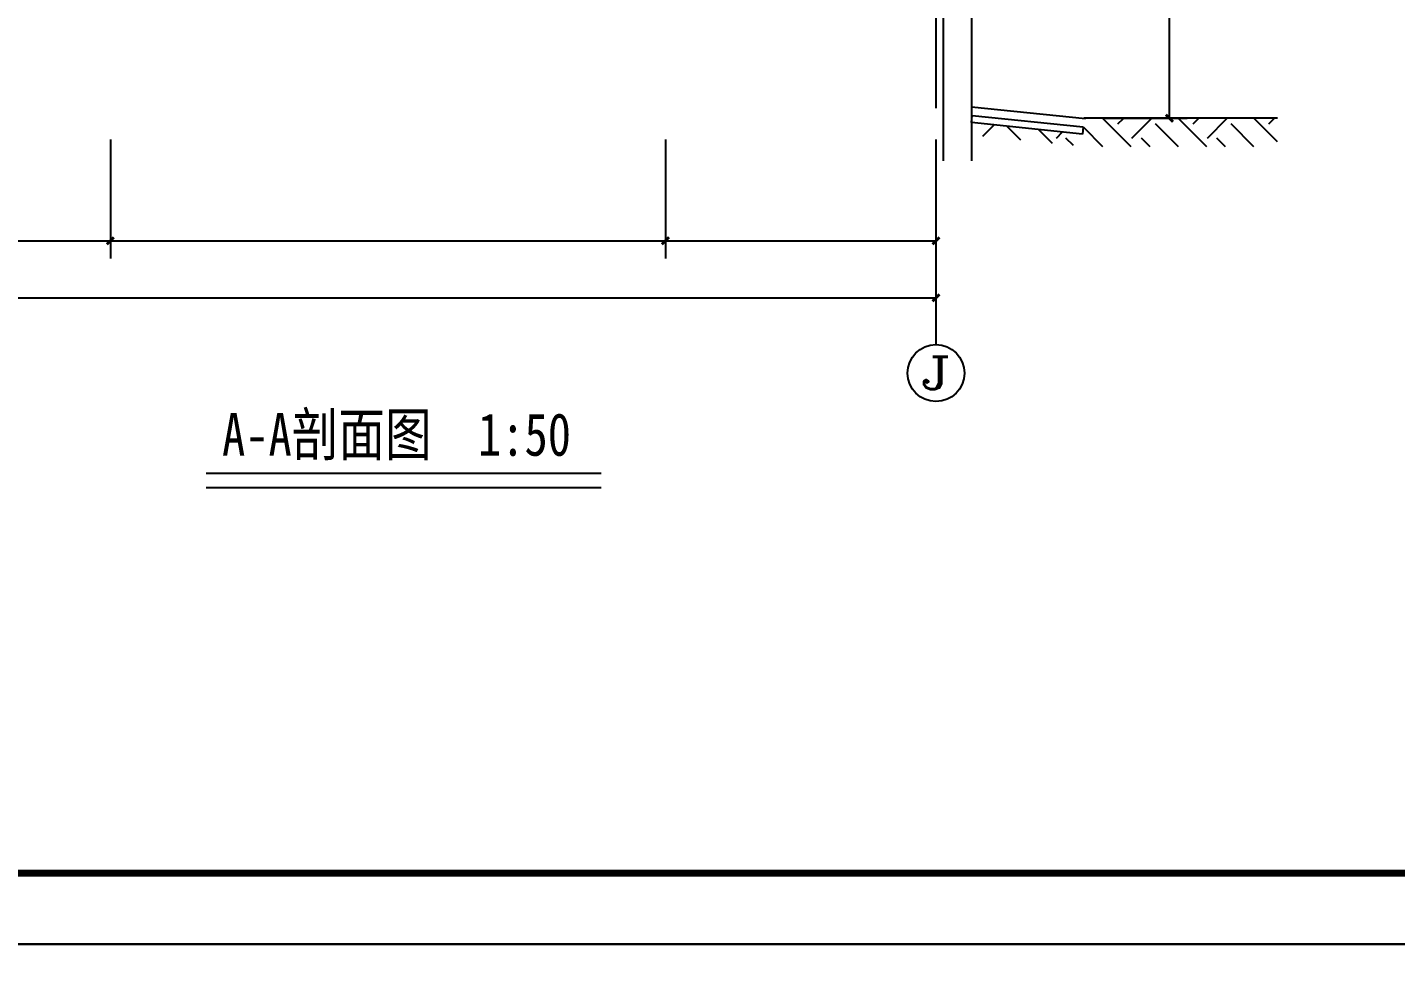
# Model space of a CAD drawing. Extents: x -4968480 to 5598971, y -5343220 to -29066.
# Drawn here: x 277613 to 287225, y -59008 to -52322 of the extents above; entities that cross this region are included whole.
import ezdxf
from ezdxf.enums import TextEntityAlignment as Align

# ---------------------------------------------------------------- set-up
doc = ezdxf.new("R2010")
doc.units = 0
doc.header["$LTSCALE"] = 1000
doc.header["$MEASUREMENT"] = 0
doc.linetypes.add('CENTER', pattern=[2, 1.25, -0.25, 0.25, -0.25])
doc.layers.get('0').update_dxf_attribs({"linetype": 'CONTINUOUS'})
for name, color, linetype in [('AXIS', 3, 'CONTINUOUS'), ('AXIS_TEXT', 7, 'CONTINUOUS'), ('DOTE', 1, 'CENTER'), ('PUB_DIM', 3, 'CONTINUOUS'), ('WALL', 2, 'CONTINUOUS')]:
    doc.layers.add(name, color=color, linetype=linetype)
doc.styles.add('-宋体', font='', dxfattribs={"width": 0.8})
doc.styles.add('_TCH_AXIS', font='COMPLEX', dxfattribs={"bigfont": 'GBCBIG'})
doc.styles.get('-宋体').set_extended_font_data('SimSun')

# ---------------------------------------------------------------- blocks, each defined once
blk = doc.blocks.new('_ArchTick')
at = {"color": 0, "linetype": 'ByBlock', "const_width": 0.4}
blk.add_lwpolyline([(-0.5, -0.5), (0.5, 0.5)], dxfattribs=at)

msp = doc.modelspace()

# ---------------------------------------------------------------- linework, layer by layer
at = {"extrusion": (-0.19939, 0.010161, 0.979867)}
for p, q in [((284246.3, -52991, -24317.3), (284251.3, -52940.8, -24316.8)), ((284251.3, -52940.8, -24316.8), (285031.1, -53021.4, -24157.3)), ((285026.1, -53071.6, -24157.8), (284246.3, -52991, -24317.3)), ((285031.1, -53021.4, -24157.3), (285026.1, -53071.6, -24157.8))]:
    msp.add_line(p, q, dxfattribs=at)
at = {"color": 8}
for p, q in [((285368, -53160.4), (285168.9, -52961.4)), ((285273.9, -53000), (285312.6, -52961.3)), ((285373.3, -53099.5), (285511.6, -52961.1)), ((285898.3, -53160.4), (285698.8, -52961)), ((285804.2, -53000), (285843.4, -52960.9)), ((285903.6, -53099.5), (286042.4, -52960.7)), ((286395.4, -53127.2), (286228.8, -52960.5)), ((286334.5, -53000), (286374.1, -52960.4)), ((284325, -53087.1), (284404.7, -53007.4)), ((284593.1, -53114.8), (284495.1, -53016.7)), ((284814.9, -53137.7), (284716.8, -53039.6)), ((284843, -53099.5), (284885.4, -53057)), ((285169.1, -53160.4), (285034.5, -53025.8)), ((285699.4, -53160.4), (285539, -53000)), ((286229.7, -53160.4), (286069.4, -53000)), ((284962.7, -53152.9), (284909.3, -53099.5)), ((285500.5, -53160.4), (285439.6, -53099.5)), ((286030.9, -53160.4), (285969.9, -53099.5))]:
    msp.add_line(p, q, dxfattribs=at)
for p, q in [((278868.4, -55456.1), (281645.4, -55456.1)), ((278868.4, -55556.1), (281645.4, -55556.1))]:
    msp.add_line(p, q)
at = {"elevation": -24317.3}
for points in [[(269611.7, -58766.1), (269611.7, -29066.1), (311661.7, -29066.1), (311661.7, -58766.1)], [(269611.7, -88466.1), (269611.7, -58766.1), (311661.7, -58766.1), (311661.7, -88466.1)]]:
    msp.add_lwpolyline(points, close=True, dxfattribs=at)
at = {"const_width": 50, "elevation": -24317.3}
msp.add_lwpolyline([(270861.7, -58266.1), (311161.7, -58266.1), (311161.7, -29566.1), (270861.7, -29566.1)], close=True, dxfattribs=at)
at = {"layer": 'AXIS'}
msp.add_line((283996.3, -54019.6, -24317.3), (283996.3, -54551.9, -24317.3), dxfattribs=at)
msp.add_circle((283996.3, -54751.9, -24317.3), 200, dxfattribs=at)
at = {"layer": 'DOTE'}
msp.add_line((283996.3, -33639.2, -24317.3), (283996.3, -53174.9, -24317.3), dxfattribs=at)
at = {"layer": 'PUB_DIM'}
for p, q in [((285636.7, -52960.4), (285636.7, -51760.4)), ((285185.6, -52960.4), (285761.7, -52960.4)), ((278196.3, -53110), (278196.3, -53947)), ((278196.3, -53110), (278196.3, -53947)), ((282096.3, -53110, 24317.3), (282096.3, -53947, 24317.3)), ((282096.3, -53110), (282096.3, -53947)), ((283996.3, -53110, 24317.3), (283996.3, -53947, 24317.3)), ((283996.3, -53727.5, -24317.3), (283996.3, -54347.4, -24317.3)), ((276496.3, -53822), (278196.3, -53822)), ((278196.3, -53822), (282096.3, -53822)), ((282096.3, -53822, 24317.3), (283996.3, -53822, 24317.3)), ((276496.3, -54222.4, -24317.3), (283996.3, -54222.4, -24317.3))]:
    msp.add_line(p, q, dxfattribs=at)
at = {"layer": 'WALL'}
for p, q in [((284046.3, -50760.4, -24317.3), (284046.3, -53260.4, -24317.3)), ((284246.3, -50760.4, -24317.3), (284246.3, -53260.4, -24317.3)), ((284246.3, -52880.4, -24481.8), (285046.3, -52961.5, -24317.3)), ((286395.4, -52960.4, -24481.8), (285035.6, -52960.4, -24481.8))]:
    msp.add_line(p, q, dxfattribs=at)

# ---------------------------------------------------------------- block references
at = {"layer": 'PUB_DIM', "xscale": 50, "yscale": 50, "zscale": 50}
for p, rotation in [((285636.7, -52960.4), 270), ((278196.3, -53822), 180), ((282096.3, -53822, 24317.3), 180)]:
    msp.add_blockref('_ArchTick', p, dxfattribs=dict(at, rotation=rotation))
for p in [(278196.3, -53822), (282096.3, -53822), (283996.3, -53822, 24317.3), (283996.3, -54222.4, -24317.3)]:
    msp.add_blockref('_ArchTick', p, dxfattribs=at)

# ---------------------------------------------------------------- texts
at = {"style": '-宋体', "width": 0.8}
msp.add_text('A-A剖面图  1:50', height=300, dxfattribs=at).set_placement((278980.9, -55333))
at = {"layer": 'AXIS_TEXT', "style": '_TCH_AXIS', "width": 1.909091}
msp.add_text('J', height=226.3, dxfattribs=at).set_placement((283883.1, -54865, -24317.3), (284109.4, -54865, -24317.3), align=Align.FIT)

doc.saveas('drawing.dxf')
